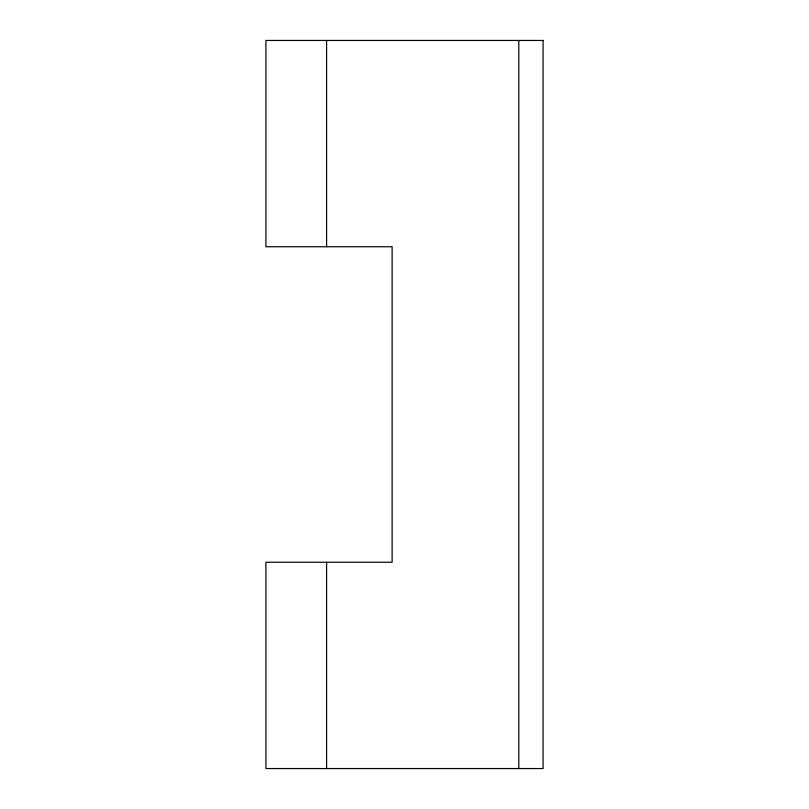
<?xml version="1.0" encoding="UTF-8"?>
<svg xmlns="http://www.w3.org/2000/svg" width="809" height="809" viewBox="0 0 809 809"><rect width="100%" height="100%" fill="white"/><g stroke="black" fill="none" stroke-linecap="round" stroke-linejoin="round"><path stroke-width="1.21" d="M518.812 40.45L518.812 768.55M326.593 40.45L326.593 246.745M326.593 562.255L326.593 768.55M543.082 40.45L265.918 40.45L265.918 246.745L392.122 246.745L392.122 562.255L265.918 562.255L265.918 768.55L543.082 768.55L543.082 40.45"/></g></svg>
